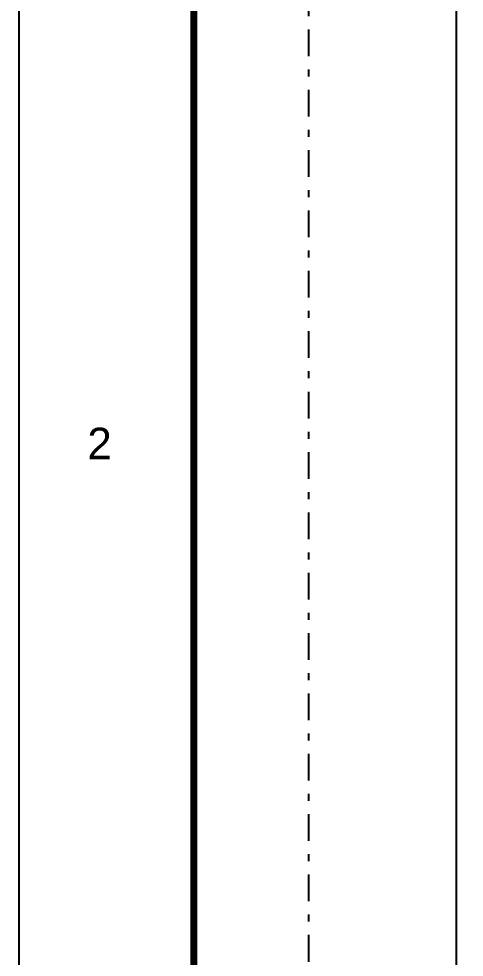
# Model space of a CAD drawing. Header units: millimetres. Extents: x 1573 to 2177, y 1587 to 1932.
# Drawn here: x 1884.45 to 1890.82, y 1909.54 to 1922.94 of the extents above; entities that cross this region are included whole.
import ezdxf
from ezdxf.enums import TextEntityAlignment as Align

# ---------------------------------------------------------------- set-up
doc = ezdxf.new("R2010")
doc.units = ezdxf.units.MM
doc.header["$LTSCALE"] = 0.03
doc.linetypes.add('DASHDOT', pattern=[25.4, 12.7, -6.35, 0, -6.35])
doc.layers.add('-HIDRO', color=8, linetype='Continuous')
doc.layers.add("PRANCHA - PROJETU'S", color=7, linetype='Continuous')
doc.styles.add('ARIAL', font='arial.ttf')

# ---------------------------------------------------------------- blocks, each defined once
blk = doc.blocks.new('ADFSGASDFG')
at = {"layer": "PRANCHA - PROJETU'S", "color": 1}
blk.add_line((276.578, 107.346), (276.578, 47.946), dxfattribs=at)
at = {"layer": "PRANCHA - PROJETU'S", "color": 4, "const_width": 0.1}
blk.add_lwpolyline([(279.078, 106.346), (359.678, 106.346), (359.678, 48.946), (279.078, 48.946)], close=True, dxfattribs=at)
at = {"layer": "PRANCHA - PROJETU'S", "color": 50, "linetype": 'Continuous', "style": 'ARIAL'}
blk.add_text('2', height=0.45, dxfattribs=at).set_placement((277.732, 92.496), align=Align.MIDDLE)

msp = doc.modelspace()

# ---------------------------------------------------------------- linework, layer by layer
at = {"layer": '-HIDRO', "linetype": 'DASHDOT'}
msp.add_line((1888.599, 1888.793), (1888.599, 1928.734), dxfattribs=at)
at = {"layer": '-HIDRO'}
msp.add_line((1890.704, 1894.849), (1890.704, 1928.734), dxfattribs=at)

# ---------------------------------------------------------------- block references
at = {"layer": "PRANCHA - PROJETU'S", "color": 1}
msp.add_blockref('ADFSGASDFG', (1607.877, 1824.388), dxfattribs=at)

doc.saveas('drawing.dxf')
